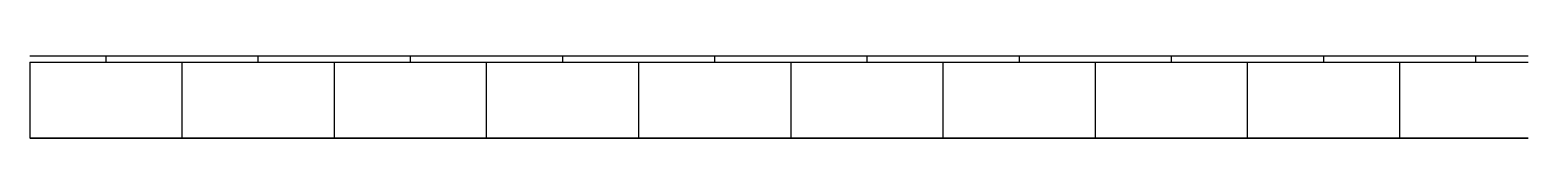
# Model space of a CAD drawing. Header units: millimetres. Extents: x 0 to 4000, y 0 to 220.
import ezdxf

# ---------------------------------------------------------------- set-up
doc = ezdxf.new("R2010")
doc.units = ezdxf.units.MM
doc.layers.add('TUONG', color=7, linetype='Continuous')

msp = doc.modelspace()

# ---------------------------------------------------------------- hatches: boundary and pattern name
h = msp.add_hatch()
h.set_pattern_fill('AR-B816')
h.paths.add_polyline_path([(0, 0), (4000, 0), (4000, 220), (0, 220)])

# ---------------------------------------------------------------- linework, layer by layer
at = {"layer": 'TUONG'}
for p, q in [((0, 220), (4000, 220)), ((0, 0), (4000, 0))]:
    msp.add_line(p, q, dxfattribs=at)

doc.saveas('drawing.dxf')
